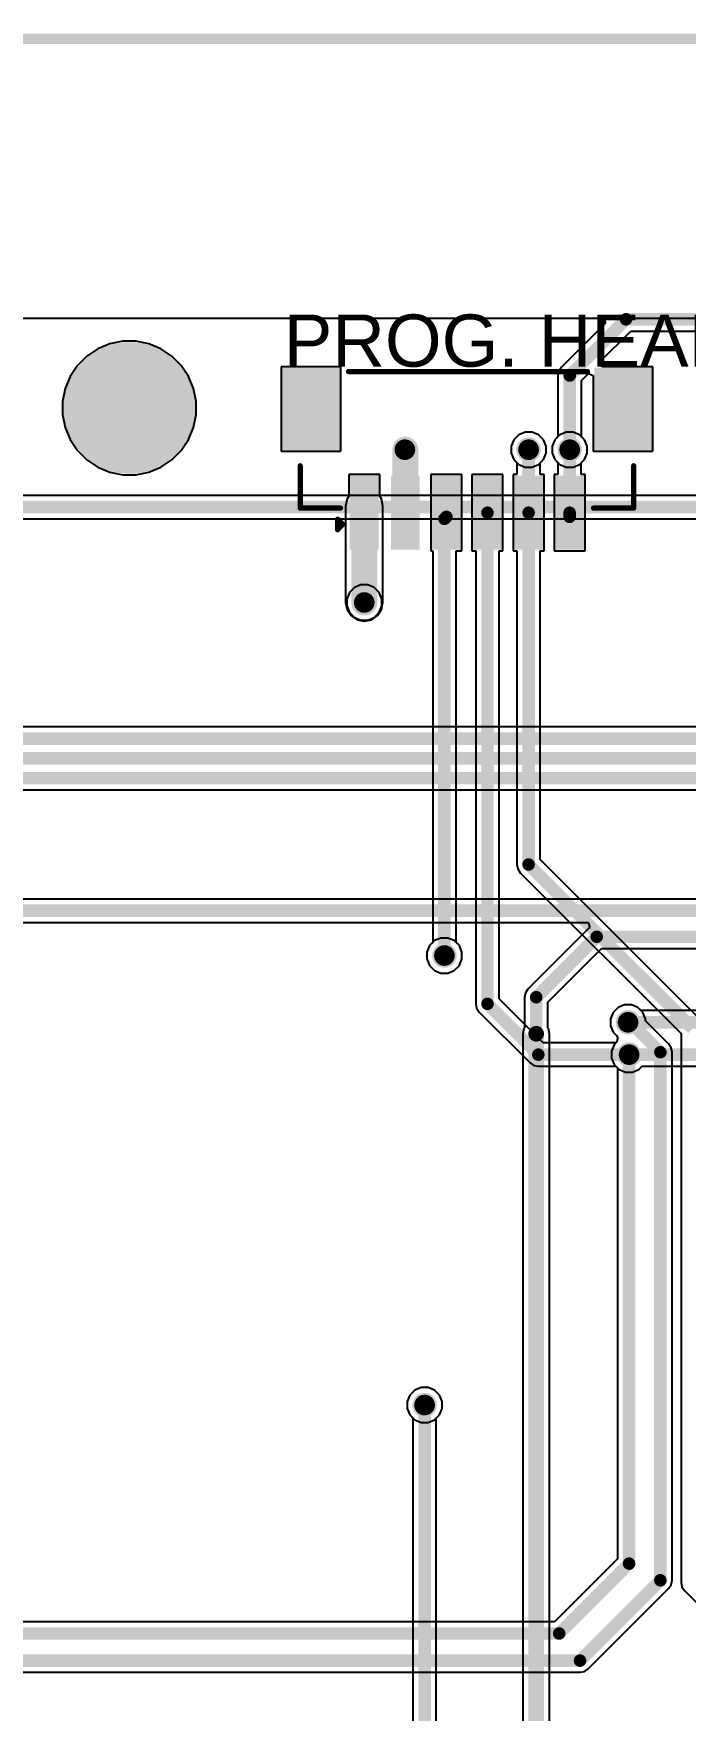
# Model space of a CAD drawing. Header units: millimetres. Extents: x -0.34 to 5.78, y -0.39 to 4.37.
# Drawn here: x 3.677 to 4.302, y 2.725 to 4.333 of the extents above; entities that cross this region are included whole.
import ezdxf

# ---------------------------------------------------------------- set-up
doc = ezdxf.new("R2010")
doc.units = ezdxf.units.MM
doc.header["$MEASUREMENT"] = 0
for name, color, linetype in [('BottomLayer', 5, 'Continuous'), ('BottomSolder', 6, 'Continuous'), ('Mechanical1', 6, 'Continuous'), ('MultiLayer', 9, 'Continuous'), ('PadHoleLayer', 156, 'Continuous'), ('TopLayer', 1, 'Continuous'), ('TopOverlay', 2, 'Continuous'), ('TopPaste', 8, 'Continuous'), ('TopSolder', 216, 'Continuous'), ('ViaHoleLayer', 16, 'Continuous')]:
    doc.layers.add(name, color=color, linetype=linetype)
doc.styles.add('Arial', font='', dxfattribs={"height": 0.2})
doc.styles.get('Arial').set_extended_font_data('Arial')

# ---------------------------------------------------------------- blocks, each defined once
blk = doc.blocks.new('V________T______93')
at = {"layer": 'TopLayer'}
for points in [[(-0.1732, 0.0851), (-0.126, 0.0851), (-0.126, 0.0143), (-0.1732, 0.0143)], [(0.126, 0.0851), (0.1732, 0.0851), (0.1732, 0.0143), (0.126, 0.0143)], [(-0.1083, -0.0182), (-0.0886, -0.0182), (-0.0886, -0.0812), (-0.1083, -0.0812)], [(-0.0689, -0.0182), (-0.0492, -0.0182), (-0.0492, -0.0812), (-0.0689, -0.0812)], [(-0.0295, -0.0182), (-0.0098, -0.0182), (-0.0098, -0.0812), (-0.0295, -0.0812)], [(0.0098, -0.0182), (0.0295, -0.0182), (0.0295, -0.0812), (0.0098, -0.0812)], [(0.0492, -0.0182), (0.0689, -0.0182), (0.0689, -0.0812), (0.0492, -0.0812)], [(0.0886, -0.0182), (0.1083, -0.0182), (0.1083, -0.0812), (0.0886, -0.0812)]]:
    blk.add_hatch(color=1, dxfattribs=at).paths.add_polyline_path(points)
at = {"layer": 'TopPaste'}
for points in [[(-0.1732, 0.0851), (-0.126, 0.0851), (-0.126, 0.0143), (-0.1732, 0.0143)], [(0.126, 0.0851), (0.1732, 0.0851), (0.1732, 0.0143), (0.126, 0.0143)], [(-0.1083, -0.0182), (-0.0886, -0.0182), (-0.0886, -0.0812), (-0.1083, -0.0812)], [(-0.0689, -0.0182), (-0.0492, -0.0182), (-0.0492, -0.0812), (-0.0689, -0.0812)], [(-0.0295, -0.0182), (-0.0098, -0.0182), (-0.0098, -0.0812), (-0.0295, -0.0812)], [(0.0098, -0.0182), (0.0295, -0.0182), (0.0295, -0.0812), (0.0098, -0.0812)], [(0.0492, -0.0182), (0.0689, -0.0182), (0.0689, -0.0812), (0.0492, -0.0812)], [(0.0886, -0.0182), (0.1083, -0.0182), (0.1083, -0.0812), (0.0886, -0.0812)]]:
    blk.add_hatch(color=8, dxfattribs=at).paths.add_polyline_path(points)
at = {"layer": 'TopSolder'}
for points in [[(-0.1772, 0.0891), (-0.122, 0.0891), (-0.122, 0.0103), (-0.1772, 0.0103)], [(0.122, 0.0891), (0.1772, 0.0891), (0.1772, 0.0103), (0.122, 0.0103)], [(-0.1123, -0.0142), (-0.0846, -0.0142), (-0.0846, -0.0852), (-0.1123, -0.0852)], [(-0.0729, -0.0142), (-0.0452, -0.0142), (-0.0452, -0.0852), (-0.0729, -0.0852)], [(-0.0335, -0.0142), (-0.0058, -0.0142), (-0.0058, -0.0852), (-0.0335, -0.0852)], [(0.0058, -0.0142), (0.0335, -0.0142), (0.0335, -0.0852), (0.0058, -0.0852)], [(0.0452, -0.0142), (0.0729, -0.0142), (0.0729, -0.0852), (0.0452, -0.0852)], [(0.0846, -0.0142), (0.1123, -0.0142), (0.1123, -0.0852), (0.0846, -0.0852)]]:
    blk.add_hatch(color=216, dxfattribs=at).paths.add_polyline_path(points)
at = {"layer": 'TopOverlay', "const_width": 0.005}
for points in [[(-0.1136, 0.0856), (0.1154, 0.0856)], [(-0.1598, -0.0453), (-0.1598, -0.0047)], [(0.1598, -0.0453), (0.1598, -0.0047)], [(-0.1598, -0.0453), (-0.1213, -0.0453)], [(0.1213, -0.0453), (0.1598, -0.0453)], [(-0.124, -0.066), (-0.124, -0.056)], [(-0.124, -0.056), (-0.119, -0.061)], [(-0.124, -0.066), (-0.119, -0.061)]]:
    blk.add_lwpolyline(points, dxfattribs=at)
at = {"layer": 'TopOverlay', "const_width": 0.0025}
for points in [[(-0.1148, 0.0856, 1), (-0.1123, 0.0856, 1)], [(0.1142, 0.0856, 1), (0.1167, 0.0856, 1)], [(-0.1611, -0.0047, 1), (-0.1586, -0.0047, 1)], [(0.1586, -0.0047, 1), (0.1611, -0.0047, 1)], [(-0.1611, -0.0453, 1), (-0.1586, -0.0453, 1)], [(-0.1611, -0.0453, 1), (-0.1586, -0.0453, 1)], [(-0.1225, -0.0453, 1), (-0.12, -0.0453, 1)], [(0.12, -0.0453, 1), (0.1225, -0.0453, 1)], [(0.1586, -0.0453, 1), (0.1611, -0.0453, 1)], [(0.1586, -0.0453, 1), (0.1611, -0.0453, 1)], [(-0.1253, -0.056, 1), (-0.1227, -0.056, 1)], [(-0.1253, -0.056, 1), (-0.1227, -0.056, 1)], [(-0.1253, -0.066, 1), (-0.1227, -0.066, 1)], [(-0.1253, -0.066, 1), (-0.1227, -0.066, 1)], [(-0.1202, -0.061, 1), (-0.1177, -0.061, 1)], [(-0.1202, -0.061, 1), (-0.1177, -0.061, 1)]]:
    blk.add_lwpolyline(points, format="xyb", close=True, dxfattribs=at)

msp = doc.modelspace()

# ---------------------------------------------------------------- hatches: boundary and pattern name
at = {"layer": 'BottomLayer'}
h = msp.add_hatch(color=5, dxfattribs=at)
edge = h.paths.add_edge_path()
edge.add_arc((3.769, 3.974), 0.0591, 0, 360)
h = msp.add_hatch(color=5, dxfattribs=at)
edge = h.paths.add_edge_path()
edge.add_arc((4.0331, 3.934), 0.0118, 0, 360)
h = msp.add_hatch(color=5, dxfattribs=at)
edge = h.paths.add_edge_path()
edge.add_arc((4.1517, 3.934), 0.0118, 0, 360)
h = msp.add_hatch(color=5, dxfattribs=at)
edge = h.paths.add_edge_path()
edge.add_arc((4.1911, 3.934), 0.0118, 0, 360)
h = msp.add_hatch(color=5, dxfattribs=at)
edge = h.paths.add_edge_path()
edge.add_arc((3.9942, 3.7875), 0.0118, 0, 360)
h = msp.add_hatch(color=5, dxfattribs=at)
edge = h.paths.add_edge_path()
edge.add_arc((4.071, 3.449), 0.0118, 0, 360)
h = msp.add_hatch(color=5, dxfattribs=at)
edge = h.paths.add_edge_path()
edge.add_arc((4.247, 3.385), 0.0118, 0, 360)
h = msp.add_hatch(color=5, dxfattribs=at)
edge = h.paths.add_edge_path()
edge.add_arc((4.248, 3.354), 0.0118, 0, 360)
h = msp.add_hatch(color=5, dxfattribs=at)
edge = h.paths.add_edge_path()
edge.add_arc((4.052, 3.018), 0.0118, 0, 360)
at = {"layer": 'BottomSolder'}
h = msp.add_hatch(color=6, dxfattribs=at)
edge = h.paths.add_edge_path()
edge.add_arc((3.769, 3.974), 0.0631, 0, 360)
h = msp.add_hatch(color=6, dxfattribs=at)
edge = h.paths.add_edge_path()
edge.add_arc((4.0331, 3.934), 0.00991, 0, 360)
h = msp.add_hatch(color=6, dxfattribs=at)
edge = h.paths.add_edge_path()
edge.add_arc((4.1517, 3.934), 0.00991, 0, 360)
h = msp.add_hatch(color=6, dxfattribs=at)
edge = h.paths.add_edge_path()
edge.add_arc((4.1911, 3.934), 0.00991, 0, 360)
h = msp.add_hatch(color=6, dxfattribs=at)
edge = h.paths.add_edge_path()
edge.add_arc((3.9942, 3.7875), 0.00991, 0, 360)
h = msp.add_hatch(color=6, dxfattribs=at)
edge = h.paths.add_edge_path()
edge.add_arc((4.071, 3.449), 0.00991, 0, 360)
h = msp.add_hatch(color=6, dxfattribs=at)
edge = h.paths.add_edge_path()
edge.add_arc((4.247, 3.385), 0.00991, 0, 360)
h = msp.add_hatch(color=6, dxfattribs=at)
edge = h.paths.add_edge_path()
edge.add_arc((4.248, 3.354), 0.00991, 0, 360)
h = msp.add_hatch(color=6, dxfattribs=at)
edge = h.paths.add_edge_path()
edge.add_arc((4.052, 3.018), 0.00991, 0, 360)
at = {"layer": 'MultiLayer'}
h = msp.add_hatch(color=9, dxfattribs=at)
edge = h.paths.add_edge_path()
edge.add_arc((3.769, 3.974), 0.0591, 0, 360)
at = {"layer": 'PadHoleLayer'}
h = msp.add_hatch(color=156, dxfattribs=at)
edge = h.paths.add_edge_path()
edge.add_arc((3.769, 3.974), 0.0591, 0, 360)
at = {"layer": 'TopLayer'}
h = msp.add_hatch(color=1, dxfattribs=at)
edge = h.paths.add_edge_path()
edge.add_arc((3.769, 3.974), 0.0591, 0, 360)
h = msp.add_hatch(color=1, dxfattribs=at)
edge = h.paths.add_edge_path()
edge.add_arc((4.0331, 3.934), 0.0118, 0, 360)
h = msp.add_hatch(color=1, dxfattribs=at)
edge = h.paths.add_edge_path()
edge.add_arc((4.1517, 3.934), 0.0118, 0, 360)
h = msp.add_hatch(color=1, dxfattribs=at)
edge = h.paths.add_edge_path()
edge.add_arc((4.1911, 3.934), 0.0118, 0, 360)
h = msp.add_hatch(color=1, dxfattribs=at)
edge = h.paths.add_edge_path()
edge.add_arc((3.9942, 3.7875), 0.0118, 0, 360)
h = msp.add_hatch(color=1, dxfattribs=at)
edge = h.paths.add_edge_path()
edge.add_arc((4.071, 3.449), 0.0118, 0, 360)
h = msp.add_hatch(color=1, dxfattribs=at)
edge = h.paths.add_edge_path()
edge.add_arc((4.247, 3.385), 0.0118, 0, 360)
h = msp.add_hatch(color=1, dxfattribs=at)
edge = h.paths.add_edge_path()
edge.add_arc((4.248, 3.354), 0.0118, 0, 360)
h = msp.add_hatch(color=1, dxfattribs=at)
edge = h.paths.add_edge_path()
edge.add_arc((4.052, 3.018), 0.0118, 0, 360)
at = {"layer": 'TopSolder'}
h = msp.add_hatch(color=216, dxfattribs=at)
edge = h.paths.add_edge_path()
edge.add_arc((3.769, 3.974), 0.0631, 0, 360)
h = msp.add_hatch(color=216, dxfattribs=at)
edge = h.paths.add_edge_path()
edge.add_arc((4.0331, 3.934), 0.00991, 0, 360)
h = msp.add_hatch(color=216, dxfattribs=at)
edge = h.paths.add_edge_path()
edge.add_arc((4.1517, 3.934), 0.00991, 0, 360)
h = msp.add_hatch(color=216, dxfattribs=at)
edge = h.paths.add_edge_path()
edge.add_arc((4.1911, 3.934), 0.00991, 0, 360)
h = msp.add_hatch(color=216, dxfattribs=at)
edge = h.paths.add_edge_path()
edge.add_arc((3.9942, 3.7875), 0.00991, 0, 360)
h = msp.add_hatch(color=216, dxfattribs=at)
edge = h.paths.add_edge_path()
edge.add_arc((4.071, 3.449), 0.00991, 0, 360)
h = msp.add_hatch(color=216, dxfattribs=at)
edge = h.paths.add_edge_path()
edge.add_arc((4.247, 3.385), 0.00991, 0, 360)
h = msp.add_hatch(color=216, dxfattribs=at)
edge = h.paths.add_edge_path()
edge.add_arc((4.248, 3.354), 0.00991, 0, 360)
h = msp.add_hatch(color=216, dxfattribs=at)
edge = h.paths.add_edge_path()
edge.add_arc((4.052, 3.018), 0.00991, 0, 360)
at = {"layer": 'ViaHoleLayer'}
h = msp.add_hatch(color=16, dxfattribs=at)
edge = h.paths.add_edge_path()
edge.add_arc((4.0331, 3.934), 0.00591, 0, 360)
h = msp.add_hatch(color=16, dxfattribs=at)
edge = h.paths.add_edge_path()
edge.add_arc((4.1517, 3.934), 0.00591, 0, 360)
h = msp.add_hatch(color=16, dxfattribs=at)
edge = h.paths.add_edge_path()
edge.add_arc((4.1911, 3.934), 0.00591, 0, 360)
h = msp.add_hatch(color=16, dxfattribs=at)
edge = h.paths.add_edge_path()
edge.add_arc((3.9942, 3.7875), 0.00591, 0, 360)
h = msp.add_hatch(color=16, dxfattribs=at)
edge = h.paths.add_edge_path()
edge.add_arc((4.071, 3.449), 0.00591, 0, 360)
h = msp.add_hatch(color=16, dxfattribs=at)
edge = h.paths.add_edge_path()
edge.add_arc((4.247, 3.385), 0.00591, 0, 360)
h = msp.add_hatch(color=16, dxfattribs=at)
edge = h.paths.add_edge_path()
edge.add_arc((4.248, 3.354), 0.00591, 0, 360)
h = msp.add_hatch(color=16, dxfattribs=at)
edge = h.paths.add_edge_path()
edge.add_arc((4.052, 3.018), 0.00591, 0, 360)

# ---------------------------------------------------------------- linework, layer by layer
at = {"layer": 'BottomLayer'}
for p, q in [((0.0345, 4.06), (5.3525, 4.06)), ((3.7503, 4.0356), (3.7387, 4.0308)), ((3.7627, 4.0381), (3.7503, 4.0356)), ((3.7753, 4.0381), (3.7627, 4.0381)), ((3.7877, 4.0356), (3.7753, 4.0381)), ((3.7993, 4.0308), (3.7877, 4.0356)), ((3.7282, 4.0238), (3.7192, 4.0148)), ((3.7387, 4.0308), (3.7282, 4.0238)), ((3.8098, 4.0238), (3.7993, 4.0308)), ((3.8188, 4.0148), (3.8098, 4.0238)), ((3.7122, 4.0043), (3.7074, 3.9927)), ((3.7192, 4.0148), (3.7122, 4.0043)), ((3.8258, 4.0043), (3.8188, 4.0148)), ((3.8306, 3.9927), (3.8258, 4.0043)), ((3.7074, 3.9927), (3.7049, 3.9803)), ((3.8331, 3.9803), (3.8306, 3.9927)), ((3.7049, 3.9803), (3.7049, 3.9677)), ((3.8331, 3.9677), (3.8331, 3.9803)), ((3.7049, 3.9677), (3.7074, 3.9553)), ((3.7074, 3.9553), (3.7122, 3.9437)), ((3.8258, 3.9437), (3.8306, 3.9553)), ((3.8306, 3.9553), (3.8331, 3.9677)), ((3.7122, 3.9437), (3.7192, 3.9332)), ((3.8188, 3.9332), (3.8258, 3.9437)), ((4.1374, 3.9435), (4.1349, 3.9373)), ((4.1422, 3.9483), (4.1374, 3.9435)), ((4.1483, 3.9508), (4.1422, 3.9483)), ((4.155, 3.9508), (4.1483, 3.9508)), ((4.1612, 3.9483), (4.155, 3.9508)), ((4.1659, 3.9435), (4.1612, 3.9483)), ((4.1685, 3.9373), (4.1659, 3.9435)), ((4.1768, 3.9435), (4.1743, 3.9373)), ((4.1815, 3.9483), (4.1768, 3.9435)), ((4.1877, 3.9508), (4.1815, 3.9483)), ((4.1944, 3.9508), (4.1877, 3.9508)), ((4.2006, 3.9483), (4.1944, 3.9508)), ((4.2053, 3.9435), (4.2006, 3.9483)), ((4.2079, 3.9373), (4.2053, 3.9435)), ((3.7192, 3.9332), (3.7282, 3.9242)), ((3.7282, 3.9242), (3.7387, 3.9172)), ((3.7993, 3.9172), (3.8098, 3.9242)), ((3.8098, 3.9242), (3.8188, 3.9332)), ((4.1349, 3.9373), (4.1349, 3.9307)), ((4.1349, 3.9307), (4.1374, 3.9245)), ((4.1374, 3.9245), (4.1422, 3.9197)), ((4.1612, 3.9197), (4.1659, 3.9245)), ((4.1659, 3.9245), (4.1685, 3.9307)), ((4.1685, 3.9307), (4.1685, 3.9373)), ((4.1743, 3.9373), (4.1743, 3.9307)), ((4.1743, 3.9307), (4.1768, 3.9245)), ((4.1768, 3.9245), (4.1815, 3.9197)), ((4.2006, 3.9197), (4.2053, 3.9245)), ((4.2053, 3.9245), (4.2079, 3.9307)), ((4.2079, 3.9307), (4.2079, 3.9373)), ((3.7387, 3.9172), (3.7503, 3.9124)), ((3.7503, 3.9124), (3.7627, 3.9099)), ((3.7627, 3.9099), (3.7753, 3.9099)), ((3.7753, 3.9099), (3.7877, 3.9124)), ((3.7877, 3.9124), (3.7993, 3.9172)), ((4.1422, 3.9197), (4.1483, 3.9172)), ((4.1483, 3.9172), (4.155, 3.9172)), ((4.155, 3.9172), (4.1612, 3.9197)), ((4.1815, 3.9197), (4.1877, 3.9172)), ((4.1877, 3.9172), (4.1944, 3.9172)), ((4.1944, 3.9172), (4.2006, 3.9197)), ((4.317, 3.8902), (0.264, 3.8902)), ((0.2686, 3.8678), (4.3124, 3.8678)), ((3.9799, 3.797), (3.9774, 3.7908)), ((3.9847, 3.8018), (3.9799, 3.797)), ((3.9908, 3.8043), (3.9847, 3.8018)), ((3.9975, 3.8043), (3.9908, 3.8043)), ((4.0037, 3.8018), (3.9975, 3.8043)), ((4.0084, 3.797), (4.0037, 3.8018)), ((4.011, 3.7908), (4.0084, 3.797)), ((3.9774, 3.7908), (3.9774, 3.7842)), ((3.9774, 3.7842), (3.9799, 3.778)), ((4.0084, 3.778), (4.011, 3.7842)), ((4.011, 3.7842), (4.011, 3.7908)), ((3.9799, 3.778), (3.9847, 3.7732)), ((3.9847, 3.7732), (3.9908, 3.7707)), ((3.9908, 3.7707), (3.9975, 3.7707)), ((3.9975, 3.7707), (4.0037, 3.7732)), ((4.0037, 3.7732), (4.0084, 3.778)), ((4.867, 3.6682), (2.7986, 3.6682)), ((0.7336, 3.6078), (4.8201, 3.6078)), ((4.9018, 3.5032), (1.3187, 3.5032)), ((1.3164, 3.4808), (4.2088, 3.4808)), ((4.2091, 3.4749), (4.1511, 3.4169)), ((4.2088, 3.4808), (4.2103, 3.4758)), ((4.2103, 3.4758), (4.2091, 3.4749)), ((4.2091, 3.4749), (4.2091, 3.4749)), ((4.0567, 3.4585), (4.0542, 3.4523)), ((4.0615, 3.4633), (4.0567, 3.4585)), ((4.0677, 3.4658), (4.0615, 3.4633)), ((4.0743, 3.4658), (4.0677, 3.4658)), ((4.0805, 3.4633), (4.0743, 3.4658)), ((4.0853, 3.4585), (4.0805, 3.4633)), ((4.0878, 3.4523), (4.0853, 3.4585)), ((4.0542, 3.4523), (4.0542, 3.4457)), ((4.0542, 3.4457), (4.0567, 3.4395)), ((4.0853, 3.4395), (4.0878, 3.4457)), ((4.0878, 3.4457), (4.0878, 3.4523)), ((4.1702, 3.4044), (4.2216, 3.4558)), ((4.2216, 3.4558), (4.8721, 3.4558)), ((4.0567, 3.4395), (4.0615, 3.4347)), ((4.0615, 3.4347), (4.0677, 3.4322)), ((4.0677, 3.4322), (4.0743, 3.4322)), ((4.0743, 3.4322), (4.0805, 3.4347)), ((4.0805, 3.4347), (4.0853, 3.4395)), ((4.1486, 3.4133), (4.1478, 3.409)), ((4.1478, 3.409), (4.1478, 3.409)), ((4.1478, 3.409), (4.1478, 3.3797)), ((4.1511, 3.4169), (4.1486, 3.4133)), ((4.1702, 3.3797), (4.1702, 3.4044)), ((4.2327, 3.3945), (4.2302, 3.3883)), ((4.2375, 3.3993), (4.2327, 3.3945)), ((4.2437, 3.4018), (4.2375, 3.3993)), ((4.2503, 3.4018), (4.2437, 3.4018)), ((4.2565, 3.3993), (4.2503, 3.4018)), ((4.2596, 3.3962), (4.2565, 3.3993)), ((4.965, 3.3962), (4.2596, 3.3962)), ((4.1472, 3.3789), (4.1463, 3.374)), ((4.1478, 3.3797), (4.1472, 3.3789)), ((4.1708, 3.3789), (4.1702, 3.3797)), ((4.1717, 3.374), (4.1708, 3.3789)), ((4.2302, 3.3883), (4.2302, 3.3817)), ((4.2302, 3.3817), (4.2327, 3.3755)), ((4.1463, 3.374), (4.1463, 2.618)), ((4.1717, 2.618), (4.1717, 3.374)), ((4.2337, 3.3635), (4.2312, 3.3573)), ((4.2327, 3.3755), (4.236, 3.3723)), ((4.2361, 3.3659), (4.2337, 3.3635)), ((4.236, 3.3723), (4.2373, 3.3701)), ((4.2373, 3.3701), (4.2361, 3.3659)), ((4.2312, 3.3573), (4.2312, 3.3507)), ((4.2312, 3.3507), (4.2337, 3.3445)), ((4.2337, 3.3445), (4.2385, 3.3397)), ((4.2385, 3.3397), (4.2447, 3.3372)), ((4.2447, 3.3372), (4.2513, 3.3372)), ((4.2513, 3.3372), (4.2575, 3.3397)), ((4.2575, 3.3397), (4.2606, 3.3428)), ((4.2606, 3.3428), (4.9404, 3.3428)), ((4.0377, 3.0275), (4.0352, 3.0213)), ((4.0425, 3.0323), (4.0377, 3.0275)), ((4.0487, 3.0348), (4.0425, 3.0323)), ((4.0553, 3.0348), (4.0487, 3.0348)), ((4.0615, 3.0323), (4.0553, 3.0348)), ((4.0663, 3.0275), (4.0615, 3.0323)), ((4.0688, 3.0213), (4.0663, 3.0275)), ((4.0352, 3.0213), (4.0352, 3.0147)), ((4.0352, 3.0147), (4.0377, 3.0085)), ((4.0377, 3.0085), (4.0408, 3.0054)), ((4.0632, 3.0054), (4.0663, 3.0085)), ((4.0663, 3.0085), (4.0688, 3.0147)), ((4.0688, 3.0147), (4.0688, 3.0213)), ((4.0408, 3.0054), (4.0408, 2.6196)), ((4.0632, 2.6196), (4.0632, 3.0054))]:
    msp.add_line(p, q, dxfattribs=at)
for points, const_width in [([(0.264, 3.879), (4.317, 3.879)], 0.012), ([(2.794, 3.657), (4.867, 3.657)], 0.012), ([(2.506, 3.638), (4.845, 3.638)], 0.012), ([(0.729, 3.619), (4.8248, 3.619)], 0.012), ([(1.3062, 3.492), (4.9018, 3.492)], 0.012), ([(4.159, 3.409), (4.217, 3.467)], 0.012), ([(4.217, 3.467), (4.8768, 3.467)], 0.012), ([(4.159, 3.374), (4.159, 3.409)], 0.012), ([(4.159, 2.607), (4.159, 3.374)], 0.015), ([(4.247, 3.385), (4.965, 3.385)], 0.012), ([(4.248, 3.354), (4.945, 3.354)], 0.012), ([(4.052, 2.607), (4.052, 3.017)], 0.012)]:
    msp.add_lwpolyline(points, dxfattribs=dict(at, const_width=const_width))
for points, const_width in [([(4.214, 3.467, 1), (4.22, 3.467, 1)], 0.006), ([(4.214, 3.467, 1), (4.22, 3.467, 1)], 0.006), ([(4.156, 3.409, 1), (4.162, 3.409, 1)], 0.006), ([(4.156, 3.409, 1), (4.162, 3.409, 1)], 0.006), ([(4.1552, 3.374, 1), (4.1627, 3.374, 1)], 0.0075), ([(4.156, 3.374, 1), (4.162, 3.374, 1)], 0.006), ([(4.244, 3.385, 1), (4.25, 3.385, 1)], 0.006), ([(4.245, 3.354, 1), (4.251, 3.354, 1)], 0.006), ([(4.049, 3.017, 1), (4.055, 3.017, 1)], 0.006)]:
    msp.add_lwpolyline(points, format="xyb", close=True, dxfattribs=dict(at, const_width=const_width))
at = {"layer": 'Mechanical1', "const_width": 0.01}
msp.add_lwpolyline([(3.1767, 4.328), (5.479, 4.328)], dxfattribs=at)
at = {"layer": 'TopLayer'}
for p, q in [((0.0345, 4.06), (4.2236, 4.06)), ((4.2255, 4.0554), (4.1831, 4.013)), ((4.2236, 4.06), (4.2255, 4.0554)), ((3.7503, 4.0356), (3.7387, 4.0308)), ((3.7627, 4.0381), (3.7503, 4.0356)), ((3.7753, 4.0381), (3.7627, 4.0381)), ((3.7877, 4.0356), (3.7753, 4.0381)), ((3.7993, 4.0308), (3.7877, 4.0356)), ((4.2199, 4.0181), (4.2496, 4.0478)), ((4.2496, 4.0478), (4.9434, 4.0478)), ((3.7282, 4.0238), (3.7192, 4.0148)), ((3.7387, 4.0308), (3.7282, 4.0238)), ((3.8098, 4.0238), (3.7993, 4.0308)), ((3.8188, 4.0148), (3.8098, 4.0238)), ((3.7122, 4.0043), (3.7074, 3.9927)), ((3.7192, 4.0148), (3.7122, 4.0043)), ((3.8258, 4.0043), (3.8188, 4.0148)), ((3.8306, 3.9927), (3.8258, 4.0043)), ((3.9716, 4.0134), (3.9144, 4.0134)), ((3.9144, 4.0134), (3.9144, 3.9326)), ((3.9716, 3.9326), (3.9716, 4.0134)), ((4.1807, 4.0094), (4.1798, 4.0051)), ((4.1798, 4.0051), (4.1798, 4.0051)), ((4.1798, 4.0051), (4.1798, 3.9466)), ((4.1831, 4.013), (4.1807, 4.0094)), ((4.2023, 4.0004), (4.209, 4.0071)), ((4.209, 4.0071), (4.2136, 4.0052)), ((4.2136, 4.0052), (4.2136, 3.9326)), ((4.2218, 4.0134), (4.2199, 4.0181)), ((4.2708, 4.0134), (4.2218, 4.0134)), ((4.2708, 3.9326), (4.2708, 4.0134)), ((3.7074, 3.9927), (3.7049, 3.9803)), ((3.8331, 3.9803), (3.8306, 3.9927)), ((4.2023, 3.9466), (4.2023, 4.0004)), ((3.7049, 3.9803), (3.7049, 3.9677)), ((3.8331, 3.9677), (3.8331, 3.9803)), ((3.7049, 3.9677), (3.7074, 3.9553)), ((3.7074, 3.9553), (3.7122, 3.9437)), ((3.8258, 3.9437), (3.8306, 3.9553)), ((3.8306, 3.9553), (3.8331, 3.9677)), ((3.7122, 3.9437), (3.7192, 3.9332)), ((3.8188, 3.9332), (3.8258, 3.9437)), ((4.1374, 3.9435), (4.1349, 3.9373)), ((4.1422, 3.9483), (4.1374, 3.9435)), ((4.1483, 3.9508), (4.1422, 3.9483)), ((4.155, 3.9508), (4.1483, 3.9508)), ((4.1612, 3.9483), (4.155, 3.9508)), ((4.1659, 3.9435), (4.1612, 3.9483)), ((4.1685, 3.9373), (4.1659, 3.9435)), ((4.1768, 3.9435), (4.1743, 3.9373)), ((4.1798, 3.9466), (4.1768, 3.9435)), ((4.2053, 3.9435), (4.2023, 3.9466)), ((4.2079, 3.9373), (4.2053, 3.9435)), ((3.7192, 3.9332), (3.7282, 3.9242)), ((3.7282, 3.9242), (3.7387, 3.9172)), ((3.7993, 3.9172), (3.8098, 3.9242)), ((3.8098, 3.9242), (3.8188, 3.9332)), ((3.9144, 3.9326), (3.9716, 3.9326)), ((4.1349, 3.9373), (4.1349, 3.9307)), ((4.1349, 3.9307), (4.1374, 3.9245)), ((4.1374, 3.9245), (4.1404, 3.9215)), ((4.1629, 3.9214), (4.1659, 3.9245)), ((4.1659, 3.9245), (4.1685, 3.9307)), ((4.1685, 3.9307), (4.1685, 3.9373)), ((4.1743, 3.9373), (4.1743, 3.9307)), ((4.1743, 3.9307), (4.1768, 3.9245)), ((4.1768, 3.9245), (4.1798, 3.9215)), ((4.2022, 3.9214), (4.2053, 3.9245)), ((4.2053, 3.9245), (4.2079, 3.9307)), ((4.2079, 3.9307), (4.2079, 3.9373)), ((4.2136, 3.9326), (4.2708, 3.9326)), ((3.7387, 3.9172), (3.7503, 3.9124)), ((3.7503, 3.9124), (3.7627, 3.9099)), ((3.7627, 3.9099), (3.7753, 3.9099)), ((3.7753, 3.9099), (3.7877, 3.9124)), ((3.7877, 3.9124), (3.7993, 3.9172)), ((4.009, 3.9101), (3.9793, 3.9101)), ((3.9793, 3.9101), (3.9793, 3.8893)), ((4.009, 3.8893), (4.009, 3.9101)), ((4.0878, 3.9101), (4.0581, 3.9101)), ((4.0581, 3.9101), (4.0581, 3.8371)), ((4.0878, 3.8371), (4.0878, 3.9101)), ((4.1271, 3.9101), (4.0974, 3.9101)), ((4.0974, 3.9101), (4.0974, 3.8371)), ((4.1271, 3.8371), (4.1271, 3.9101)), ((4.1404, 3.9101), (4.1368, 3.9101)), ((4.1368, 3.9101), (4.1368, 3.8371)), ((4.1404, 3.9215), (4.1404, 3.9101)), ((4.1629, 3.9101), (4.1629, 3.9214)), ((4.1665, 3.9101), (4.1629, 3.9101)), ((4.1665, 3.8371), (4.1665, 3.9101)), ((4.1798, 3.9101), (4.1762, 3.9101)), ((4.1762, 3.9101), (4.1762, 3.8371)), ((4.1798, 3.9215), (4.1798, 3.9101)), ((4.2022, 3.9101), (4.2022, 3.9214)), ((4.2059, 3.9101), (4.2022, 3.9101)), ((4.2059, 3.8371), (4.2059, 3.9101)), ((3.9777, 3.8868), (3.9763, 3.88)), ((3.9763, 3.88), (3.9763, 3.7875)), ((3.9793, 3.8893), (3.9777, 3.8868)), ((4.0107, 3.8868), (4.009, 3.8893)), ((4.012, 3.88), (4.0107, 3.8868)), ((4.012, 3.7875), (4.012, 3.88)), ((4.0581, 3.8371), (4.0598, 3.8371)), ((4.0598, 3.8371), (4.0598, 3.4616)), ((4.0822, 3.4616), (4.0822, 3.8371)), ((4.0822, 3.8371), (4.0878, 3.8371)), ((4.0974, 3.8371), (4.1011, 3.8371)), ((4.1011, 3.8371), (4.1011, 3.4027)), ((4.1235, 3.4074), (4.1235, 3.8371)), ((4.1235, 3.8371), (4.1271, 3.8371)), ((4.1368, 3.8371), (4.1404, 3.8371)), ((4.1404, 3.8371), (4.1404, 3.5363)), ((4.1629, 3.541), (4.1629, 3.8371)), ((4.1629, 3.8371), (4.1665, 3.8371)), ((4.1762, 3.8371), (4.2059, 3.8371)), ((3.9763, 3.7875), (3.9777, 3.7807)), ((3.9777, 3.7807), (3.9816, 3.7749)), ((4.0068, 3.7749), (4.0107, 3.7807)), ((4.0107, 3.7807), (4.012, 3.7875)), ((3.9816, 3.7749), (3.9874, 3.771)), ((3.9874, 3.771), (3.9942, 3.7697)), ((3.9942, 3.7697), (4.001, 3.771)), ((4.001, 3.771), (4.0068, 3.7749)), ((4.3169, 3.3869), (4.1629, 3.541)), ((4.1404, 3.5363), (4.1404, 3.5363)), ((4.1404, 3.5363), (4.1413, 3.532)), ((4.1413, 3.532), (4.1437, 3.5284)), ((4.1437, 3.5284), (4.2978, 3.3744)), ((4.0567, 3.4585), (4.0542, 3.4523)), ((4.0598, 3.4616), (4.0567, 3.4585)), ((4.0853, 3.4585), (4.0822, 3.4616)), ((4.0878, 3.4523), (4.0853, 3.4585)), ((4.0542, 3.4523), (4.0542, 3.4457)), ((4.0542, 3.4457), (4.0567, 3.4395)), ((4.0853, 3.4395), (4.0878, 3.4457)), ((4.0878, 3.4457), (4.0878, 3.4523)), ((4.0567, 3.4395), (4.0615, 3.4347)), ((4.0615, 3.4347), (4.0677, 3.4322)), ((4.0677, 3.4322), (4.0743, 3.4322)), ((4.0743, 3.4322), (4.0805, 3.4347)), ((4.0805, 3.4347), (4.0853, 3.4395)), ((4.1011, 3.4027), (4.1011, 3.4027)), ((4.1011, 3.4027), (4.1019, 3.3984)), ((4.1019, 3.3984), (4.1044, 3.3948)), ((4.1044, 3.3948), (4.1531, 3.3461)), ((4.1656, 3.3652), (4.1235, 3.4074)), ((4.2327, 3.3945), (4.2302, 3.3883)), ((4.2375, 3.3993), (4.2327, 3.3945)), ((4.2437, 3.4018), (4.2375, 3.3993)), ((4.2503, 3.4018), (4.2437, 3.4018)), ((4.2565, 3.3993), (4.2503, 3.4018)), ((4.2613, 3.3945), (4.2565, 3.3993)), ((4.2638, 3.3883), (4.2613, 3.3945)), ((4.2302, 3.3883), (4.2302, 3.3817)), ((4.2302, 3.3817), (4.2327, 3.3755)), ((4.2638, 3.3863), (4.2638, 3.3883)), ((4.2859, 3.3642), (4.2638, 3.3863)), ((4.2354, 3.3652), (4.1656, 3.3652)), ((4.2327, 3.3755), (4.236, 3.3723)), ((4.2361, 3.3659), (4.2354, 3.3652)), ((4.236, 3.3723), (4.2373, 3.3701)), ((4.2373, 3.3701), (4.2361, 3.3659)), ((4.2884, 3.3606), (4.2859, 3.3642)), ((4.2859, 3.3642), (4.2859, 3.3642)), ((4.2892, 3.3563), (4.2884, 3.3606)), ((4.2978, 3.3744), (4.2978, 2.848)), ((4.1531, 3.3461), (4.1567, 3.3436)), ((4.2892, 2.85), (4.2892, 3.3563)), ((4.2892, 3.3563), (4.2892, 3.3563)), ((4.1567, 3.3436), (4.161, 3.3428)), ((4.161, 3.3428), (4.161, 3.3428)), ((4.161, 3.3428), (4.2354, 3.3428)), ((4.2354, 3.3428), (4.2368, 3.3414)), ((4.2368, 3.3414), (4.2368, 2.8706)), ((4.0377, 3.0275), (4.0352, 3.0213)), ((4.0425, 3.0323), (4.0377, 3.0275)), ((4.0487, 3.0348), (4.0425, 3.0323)), ((4.0553, 3.0348), (4.0487, 3.0348)), ((4.0615, 3.0323), (4.0553, 3.0348)), ((4.0663, 3.0275), (4.0615, 3.0323)), ((4.0688, 3.0213), (4.0663, 3.0275)), ((4.0352, 3.0213), (4.0352, 3.0147)), ((4.0352, 3.0147), (4.0377, 3.0085)), ((4.0377, 3.0085), (4.0425, 3.0037)), ((4.0615, 3.0037), (4.0663, 3.0085)), ((4.0663, 3.0085), (4.0688, 3.0147)), ((4.0688, 3.0147), (4.0688, 3.0213)), ((4.0425, 3.0037), (4.0487, 3.0012)), ((4.0487, 3.0012), (4.0553, 3.0012)), ((4.0553, 3.0012), (4.0615, 3.0037)), ((4.2368, 2.8706), (4.1764, 2.8102)), ((4.2884, 2.8457), (4.2892, 2.85)), ((4.2978, 2.848), (4.2978, 2.848)), ((4.2978, 2.848), (4.2986, 2.8437)), ((4.2089, 2.7651), (4.2859, 2.8421)), ((4.2859, 2.8421), (4.2884, 2.8457)), ((4.2859, 2.8421), (4.2859, 2.8421)), ((4.2986, 2.8437), (4.3011, 2.8401)), ((4.3011, 2.8401), (4.3501, 2.7911)), ((4.1764, 2.8102), (3.234, 2.8102)), ((3.2476, 2.7618), (4.201, 2.7618)), ((4.201, 2.7618), (4.2053, 2.7626)), ((4.201, 2.7618), (4.201, 2.7618)), ((4.2053, 2.7626), (4.2089, 2.7651))]:
    msp.add_line(p, q, dxfattribs=at)
for points, const_width in [([(4.1911, 4.0051), (4.245, 4.059)], 0.012), ([(4.245, 4.059), (4.948, 4.059)], 0.012), ([(4.1911, 3.934), (4.1911, 4.0051)], 0.012), ([(4.0336, 3.8736), (4.0336, 3.934)], 0.025), ([(4.1517, 3.8736), (4.1517, 3.934)], 0.012), ([(4.191, 3.8736), (4.191, 3.934)], 0.012), ([(3.9942, 3.8736), (3.9942, 3.88)], 0.025), ([(3.9942, 3.7875), (3.9942, 3.8736)], 0.025), ([(4.0336, 3.8696), (4.0336, 3.8736)], 0.025), ([(4.071, 3.8677), (4.0729, 3.8696)], 0.012), ([(4.1123, 3.4027), (4.1123, 3.8736)], 0.012), ([(4.1517, 3.5363), (4.1517, 3.8736)], 0.012), ([(4.191, 3.8696), (4.191, 3.8736)], 0.012), ([(4.071, 3.449), (4.071, 3.8677)], 0.012), ([(4.1517, 3.5363), (4.309, 3.379)], 0.012), ([(4.1123, 3.4027), (4.161, 3.354)], 0.012), ([(4.2493, 3.385), (4.278, 3.3563)], 0.012), ([(4.278, 2.85), (4.278, 3.3563)], 0.012), ([(4.161, 3.354), (4.248, 3.354)], 0.012), ([(4.248, 2.866), (4.248, 3.354)], 0.012), ([(4.181, 2.799), (4.248, 2.866)], 0.012), ([(4.201, 2.773), (4.278, 2.85)], 0.012), ([(3.234, 2.799), (4.181, 2.799)], 0.012), ([(3.243, 2.773), (4.201, 2.773)], 0.012)]:
    msp.add_lwpolyline(points, dxfattribs=dict(at, const_width=const_width))
for points, const_width in [([(4.242, 4.059, 1), (4.248, 4.059, 1)], 0.006), ([(4.242, 4.059, 1), (4.248, 4.059, 1)], 0.006), ([(4.1881, 4.0051, 1), (4.1941, 4.0051, 1)], 0.006), ([(4.1881, 4.0051, 1), (4.1941, 4.0051, 1)], 0.006), ([(4.0273, 3.934, 1), (4.0398, 3.934, 1)], 0.0125), ([(4.1487, 3.934, 1), (4.1547, 3.934, 1)], 0.006), ([(4.188, 3.934, 1), (4.194, 3.934, 1)], 0.006), ([(4.1881, 3.934, 1), (4.1941, 3.934, 1)], 0.006), ([(3.9879, 3.88, 1), (4.0004, 3.88, 1)], 0.0125), ([(3.9879, 3.8736, 1), (4.0004, 3.8736, 1)], 0.0125), ([(3.9879, 3.8736, 1), (4.0004, 3.8736, 1)], 0.0125), ([(4.0273, 3.8736, 1), (4.0398, 3.8736, 1)], 0.0125), ([(4.0273, 3.8736, 1), (4.0398, 3.8736, 1)], 0.0125), ([(4.0273, 3.8696, 1), (4.0398, 3.8696, 1)], 0.0125), ([(4.0699, 3.8696, 1), (4.0759, 3.8696, 1)], 0.006), ([(4.1093, 3.8736, 1), (4.1153, 3.8736, 1)], 0.006), ([(4.1487, 3.8736, 1), (4.1547, 3.8736, 1)], 0.006), ([(4.1487, 3.8736, 1), (4.1547, 3.8736, 1)], 0.006), ([(4.188, 3.8736, 1), (4.194, 3.8736, 1)], 0.006), ([(4.188, 3.8736, 1), (4.194, 3.8736, 1)], 0.006), ([(4.188, 3.8696, 1), (4.194, 3.8696, 1)], 0.006), ([(4.068, 3.8677, 1), (4.074, 3.8677, 1)], 0.006), ([(4.068, 3.8677, 1), (4.074, 3.8677, 1)], 0.006), ([(3.9879, 3.7875, 1), (4.0004, 3.7875, 1)], 0.0125), ([(4.1487, 3.5363, 1), (4.1547, 3.5363, 1)], 0.006), ([(4.1487, 3.5363, 1), (4.1547, 3.5363, 1)], 0.006), ([(4.068, 3.449, 1), (4.074, 3.449, 1)], 0.006), ([(4.1093, 3.4027, 1), (4.1153, 3.4027, 1)], 0.006), ([(4.1093, 3.4027, 1), (4.1153, 3.4027, 1)], 0.006), ([(4.2463, 3.385, 1), (4.2523, 3.385, 1)], 0.006), ([(4.275, 3.3563, 1), (4.281, 3.3563, 1)], 0.006), ([(4.275, 3.3563, 1), (4.281, 3.3563, 1)], 0.006), ([(4.158, 3.354, 1), (4.164, 3.354, 1)], 0.006), ([(4.158, 3.354, 1), (4.164, 3.354, 1)], 0.006), ([(4.245, 3.354, 1), (4.251, 3.354, 1)], 0.006), ([(4.245, 3.354, 1), (4.251, 3.354, 1)], 0.006), ([(4.245, 2.866, 1), (4.251, 2.866, 1)], 0.006), ([(4.245, 2.866, 1), (4.251, 2.866, 1)], 0.006), ([(4.275, 2.85, 1), (4.281, 2.85, 1)], 0.006), ([(4.275, 2.85, 1), (4.281, 2.85, 1)], 0.006), ([(4.178, 2.799, 1), (4.184, 2.799, 1)], 0.006), ([(4.178, 2.799, 1), (4.184, 2.799, 1)], 0.006), ([(4.198, 2.773, 1), (4.204, 2.773, 1)], 0.006), ([(4.198, 2.773, 1), (4.204, 2.773, 1)], 0.006)]:
    msp.add_lwpolyline(points, format="xyb", close=True, dxfattribs=dict(at, const_width=const_width))

# ---------------------------------------------------------------- block references
msp.add_blockref('V________T______93', (4.0926, 3.9233))

# ---------------------------------------------------------------- texts
at = {"layer": 'TopOverlay', "style": 'Arial'}
msp.add_text('PROG. HEADER', height=0.05, rotation=360, dxfattribs=at).set_placement((3.917, 4.0136))

doc.saveas('drawing.dxf')
